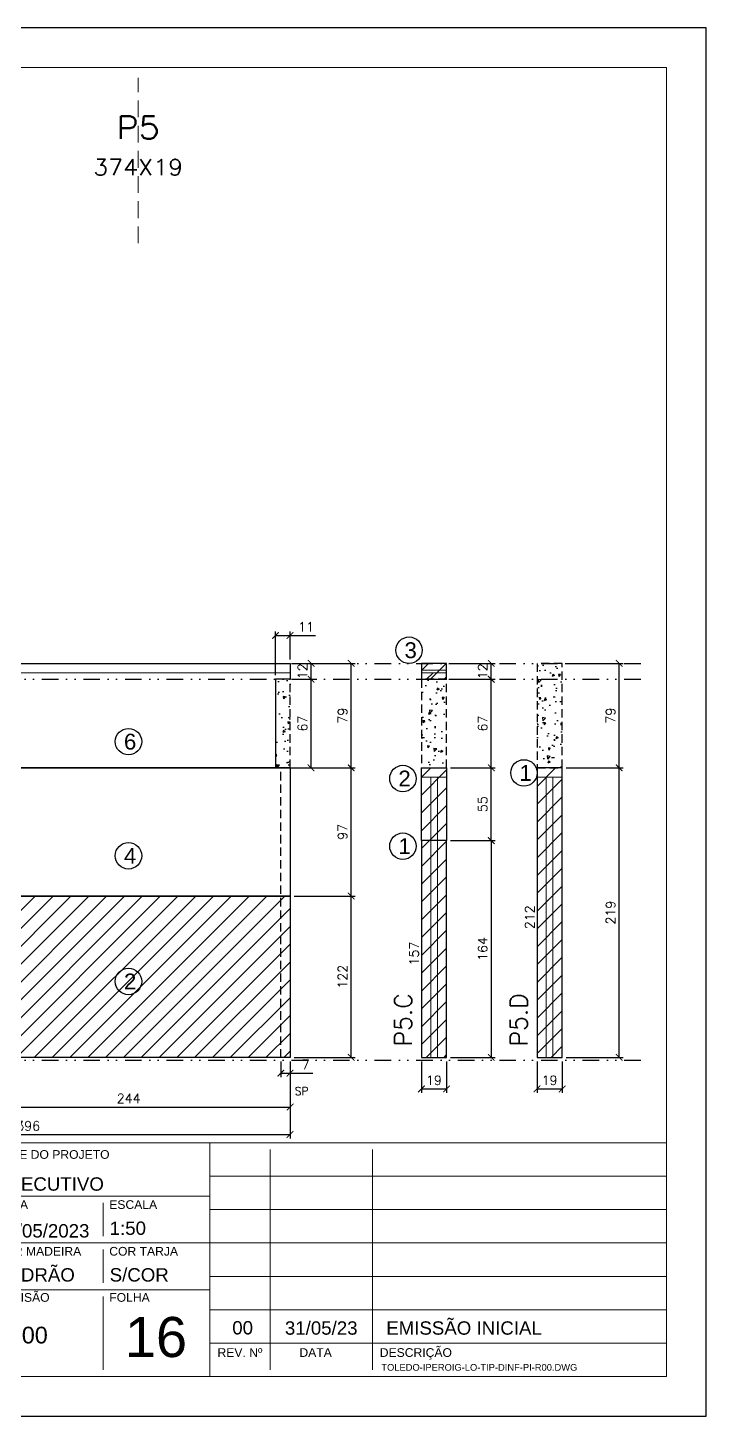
# Model space of a CAD drawing. Extents: x -23436 to 4767, y -3862 to 10024.
# Drawn here: x -19704 to -19191, y 4082 to 5132 of the extents above; entities that cross this region are included whole.
import ezdxf
from ezdxf.enums import TextEntityAlignment as Align

# ---------------------------------------------------------------- set-up
doc = ezdxf.new("R2010")
doc.units = 0
doc.header["$PDMODE"] = 2
doc.header["$PDSIZE"] = 10
doc.linetypes.add('DIVIDE2', pattern=[0.625, 0.25, -0.125, 0, -0.125, 0, -0.125])
doc.linetypes.add('HIDDEN', pattern=[9.525, 6.35, -3.175])
doc.layers.get('0').update_dxf_attribs({"lineweight": 13})
doc.layers.get('Defpoints').update_dxf_attribs({"lineweight": 13})
for name, color, linetype in [('Concreto', 250, 'HIDDEN'), ('Cota', 4, 'Continuous'), ('Cota Sarrafo', 180, 'Continuous'), ('MB Logo', 254, 'Continuous'), ('Nível', 160, 'Continuous'), ('Painéis', 30, 'Continuous'), ('Reaproveitamento', 252, 'Continuous'), ('Romaneio', 10, 'Continuous'), ('Sarrafo de Pressão', 42, 'HIDDEN'), ('Texto de Titulo', 7, 'Continuous'), ('Texto Qtd Sarr', 242, 'Continuous')]:
    doc.layers.add(name, color=color, linetype=linetype)
for name, color, linetype, lineweight in [('cotas', 4, 'Continuous', 13), ('FOLHA MB', 7, 'Continuous', 13), ('N° FOLHA', 5, 'Continuous', 13), ('Texto Seção', 7, 'Continuous', 15)]:
    doc.layers.add(name, color=color, linetype=linetype, lineweight=lineweight)
doc.layers.add('Laje_Perimetro', color=7, linetype='Continuous', plot=False)
doc.styles.add('ARIAL', font='arial.ttf', dxfattribs={"oblique": 15, "height": 25})
doc.styles.add('MB_C01', font='arial.ttf', dxfattribs={"height": 1.3})
doc.styles.add('MB_C02', font='arial.ttf', dxfattribs={"height": 2})
doc.styles.add('MB_C03', font='arial.ttf', dxfattribs={"height": 2.5})
doc.styles.add('MB_C04', font='arial.ttf', dxfattribs={"height": 6})
doc.styles.add('REGUA-120', font='ROMANS.shx', dxfattribs={"height": 15})
doc.styles.add('ROMANS', font='romans.shx')
doc.dimstyles.new('Cota Paínel', dxfattribs={"dimtxt": 7, "dimasz": 5, "dimexe": 3, "dimexo": 3, "dimgap": 3, "dimtad": 1, "dimdec": 1, "dimzin": 12, "dimdsep": 46, "dimtxsty": 'ROMANS', "dimblk": 'ARCHTICK', "dimcen": 0, "dimclrd": 4, "dimclre": 4, "dimclrt": 1, "dimadec": 1, "dimazin": 3, "dimtfac": 1, "dimtdec": 1, "dimtmove": 0, "dimatfit": 3, "dimldrblk": 'OBLIQUE', "dimfxl": 0, "dimtolj": 1, "dimtzin": 12, "dimarcsym": 0})
doc.dimstyles.new('PAINEL', dxfattribs={"dimtxt": 7, "dimasz": 5, "dimexe": 3, "dimexo": 3, "dimgap": 3, "dimtad": 1, "dimdec": 1, "dimzin": 12, "dimdsep": 46, "dimtxsty": 'ROMANS', "dimblk": 'ARCHTICK', "dimcen": 0, "dimclrd": 4, "dimclre": 4, "dimclrt": 1, "dimadec": 1, "dimazin": 3, "dimtfac": 1, "dimtdec": 1, "dimtmove": 0, "dimatfit": 3, "dimldrblk": 'OBLIQUE', "dimfxl": 0, "dimtolj": 1, "dimtzin": 12, "dimarcsym": 0})
doc.dimstyles.new('projeto2', dxfattribs={"dimtxt": 7, "dimasz": 5, "dimexe": 1.25, "dimexo": 2.5, "dimgap": 2, "dimtad": 1, "dimdec": 1, "dimdsep": 46, "dimtxsty": 'ROMANS', "dimblk": 'OBLIQUE', "dimcen": 10, "dimdle": 1, "dimse1": 1, "dimse2": 1, "dimsd1": 1, "dimsd2": 1, "dimclrd": 256, "dimclre": 256, "dimclrt": 1, "dimadec": 0, "dimazin": 0, "dimtfac": 1, "dimtdec": 1, "dimtmove": 0, "dimatfit": 3, "dimldrblk": 'OBLIQUE', "dimfxl": 0, "dimlwd": -1, "dimlwe": -1, "dimarcsym": 0})
pattern_1 = [(45, (-17942.374, -1150), (-6.735192, 6.735192), [])]

# ---------------------------------------------------------------- blocks, each defined once
blk = doc.blocks.new('A$C169d8357')
at = {"layer": 'FOLHA MB', "color": 1}
for p, q in [((1109.8, 356.7), (70, 356.7)), ((1109.8, 356.7), (1109.8, 179.9)), ((1455, 356.7), (1109.8, 356.7)), ((1155.3, 185), (1155.3, 351.7)), ((1232.6, 351.7), (1232.6, 185)), ((1455, 331.5), (1109.8, 331.5)), ((1109.8, 316.3), (948.2, 316.3)), ((1029, 311.3), (1029, 286)), ((1455, 306.2), (1109.8, 306.2)), ((1109.8, 281), (948.2, 281)), ((1029, 275.9), (1029, 250.7)), ((1455, 281), (1109.8, 281)), ((1455, 255.7), (1109.8, 255.7)), ((1109.8, 245.6), (948.2, 245.6)), ((1029, 240.6), (1029, 185)), ((1455, 230.4), (1109.8, 230.4)), ((1455, 205.2), (1109.8, 205.2))]:
    blk.add_line(p, q, dxfattribs=at)
for points in [[(0, 1199.9), (0, 149.9), (1485, 149.9), (1485, 1199.9)], [(70, 1169.9), (70, 179.9), (1455, 179.9), (1455, 1169.9)]]:
    blk.add_lwpolyline(points, close=True, dxfattribs=at)
at = {"layer": 'FOLHA MB', "color": 6, "style": 'MB_C01'}
for s, height, p in [('FASE DO PROJETO', 6.566, (947.8, 344.6)), ('DATA', 6.57, (947.8, 306.7)), ('ESCALA', 6.57, (1033.7, 306.7)), ('COR MADEIRA', 6.566, (947.8, 271.4)), ('COR TARJA', 6.57, (1033.7, 271.4)), ('REVISÃO', 6.57, (947.8, 236.5)), ('FOLHA', 6.57, (1033.7, 236.5))]:
    blk.add_text(s, height=height, dxfattribs=at).set_placement(p)
at = {"layer": 'FOLHA MB', "color": 5}
for s, height, style, p in [('EXECUTIVO', 10.1, 'MB_C02', (948.1, 320.5)), ('31/05/2023', 10.1, 'MB_C02', (948.1, 285.1)), ('1:50', 10.1, 'MB_C02', (1034, 287.1)), ('PADRÃO', 10.1, 'MB_C02', (948.1, 251.8)), ('S/COR', 10.1, 'MB_C02', (1034, 251.8)), ('00', 10.1, 'MB_C02', (1126.7, 211.8)), ('31/05/23', 10.1, 'MB_C02', (1166.5, 211.6)), ('EMISSÃO INICIAL', 10.102, 'MB_C02', (1243.1, 211.6)), ('00', 12.63, 'MB_C03', (967.6, 205))]:
    blk.add_text(s, height=height, dxfattribs=dict(at, style=style)).set_placement(p)
at = {"layer": 'FOLHA MB', "color": 6, "style": 'MB_C01'}
for s, p in [('REV. Nº', (1132.5, 198.1)), ('DATA', (1189.7, 198.1)), ('DESCRIÇÃO', (1265.5, 198.1))]:
    blk.add_text(s, height=6.57, dxfattribs=at).set_placement(p, align=Align.MIDDLE_CENTER)
at = {"layer": 'FOLHA MB', "insert": (1239.4, 189.4), "char_height": 5.051, "width": 210.818, "attachment_point": 1, "style": 'MB_C04'}
blk.add_mtext('TOLEDO-IPEROIG-LO-TIP-DINF-PI-R00.DWG', dxfattribs=at)
blk = doc.blocks.new('_ArchTick')
at = {"color": 0, "linetype": 'ByBlock', "const_width": 0.15}
blk.add_lwpolyline([(-0.5, -0.5), (0.5, 0.5)], dxfattribs=at)
blk = doc.blocks.new('*D3947')
at = {"layer": 'cotas', "color": 4, "lineweight": -2, "transparency": 16777216}
for p, q in [((-19297.3, 4651.6), (-19254.2, 4651.6)), ((-19257.2, 4572.6), (-19257.2, 4651.6)), ((-19297.3, 4572.6), (-19254.2, 4572.6))]:
    blk.add_line(p, q, dxfattribs=at)
at = {"layer": 'Defpoints', "color": 0, "transparency": 16777216}
for p in [(-19300.3, 4651.6), (-19257.2, 4651.6), (-19300.3, 4572.6)]:
    blk.add_point(p, dxfattribs=at)
at = {"layer": 'cotas', "color": 4, "lineweight": -2, "transparency": 16777216, "xscale": 5, "yscale": 5, "zscale": 5}
for p, rotation in [((-19257.2, 4651.6), 90), ((-19257.2, 4572.6), 270)]:
    blk.add_blockref('_ArchTick', p, dxfattribs=dict(at, rotation=rotation))
at = {"layer": 'cotas', "color": 1, "transparency": 16777216, "insert": (-19263.7, 4612.1), "char_height": 7, "attachment_point": 5, "rotation": 90, "style": 'ROMANS'}
blk.add_mtext('\\A1;79', dxfattribs=at)
blk = doc.blocks.new('_OBLIQUE')
at = {"color": 0, "linetype": 'ByBlock', "lineweight": -2}
for p, q in [((0, 0), (-1, 0)), ((-0.5, -0.5), (0.5, 0.5))]:
    blk.add_line(p, q, dxfattribs=at)
blk = doc.blocks.new('*D3948')
at = {"layer": 'cotas', "color": 4, "lineweight": -2, "transparency": 16777216}
for p, q in [((-19384.7, 4572.6), (-19350.9, 4572.6)), ((-19353.9, 4517.6), (-19353.9, 4572.6)), ((-19384.7, 4517.6), (-19350.9, 4517.6))]:
    blk.add_line(p, q, dxfattribs=at)
at = {"layer": 'Defpoints', "color": 0, "transparency": 16777216}
for p in [(-19387.7, 4572.6), (-19353.9, 4572.6), (-19387.7, 4517.6)]:
    blk.add_point(p, dxfattribs=at)
at = {"layer": 'cotas', "color": 4, "lineweight": -2, "transparency": 16777216, "xscale": 5, "yscale": 5, "zscale": 5}
for p, rotation in [((-19353.9, 4572.6), 90), ((-19353.9, 4517.6), 270)]:
    blk.add_blockref('_ArchTick', p, dxfattribs=dict(at, rotation=rotation))
at = {"layer": 'cotas', "color": 1, "transparency": 16777216, "insert": (-19360.4, 4545.1), "char_height": 7, "attachment_point": 5, "rotation": 90, "style": 'ROMANS'}
blk.add_mtext('\\A1;55', dxfattribs=at)
blk = doc.blocks.new('*D3949')
at = {"layer": 'cotas', "color": 4, "lineweight": -2, "transparency": 16777216}
for p, q in [((-19384.7, 4517.6), (-19350.9, 4517.6)), ((-19353.9, 4517.6), (-19353.9, 4353.6)), ((-19384.7, 4353.6), (-19350.9, 4353.6))]:
    blk.add_line(p, q, dxfattribs=at)
at = {"layer": 'Defpoints', "color": 0, "transparency": 16777216}
for p in [(-19387.7, 4517.6), (-19387.7, 4353.6), (-19353.9, 4353.6)]:
    blk.add_point(p, dxfattribs=at)
at = {"layer": 'cotas', "color": 4, "lineweight": -2, "transparency": 16777216, "xscale": 5, "yscale": 5, "zscale": 5}
for p, rotation in [((-19353.9, 4517.6), 90), ((-19353.9, 4353.6), 270)]:
    blk.add_blockref('_ArchTick', p, dxfattribs=dict(at, rotation=rotation))
at = {"layer": 'cotas', "color": 1, "transparency": 16777216, "insert": (-19360.4, 4435.6), "char_height": 7, "attachment_point": 5, "rotation": 90, "style": 'ROMANS'}
blk.add_mtext('\\A1;164', dxfattribs=at)
blk = doc.blocks.new('*D3952')
at = {"layer": 'Defpoints', "color": 0, "transparency": 16777216}
for p in [(-19406.7, 4510.6), (-19406.7, 4353.6), (-19406.7, 4353.6)]:
    blk.add_point(p, dxfattribs=at)
at = {"layer": 'Cota Sarrafo', "color": 1, "transparency": 16777216, "insert": (-19412.2, 4432.1), "char_height": 7, "attachment_point": 5, "rotation": 90, "style": 'ROMANS'}
blk.add_mtext('157', dxfattribs=at)
blk = doc.blocks.new('*D3953')
at = {"layer": 'Defpoints', "color": 0, "transparency": 16777216}
for p in [(-19319.3, 4565.6), (-19319.3, 4565.6), (-19319.3, 4353.6)]:
    blk.add_point(p, dxfattribs=at)
at = {"layer": 'Cota Sarrafo', "color": 1, "transparency": 16777216, "insert": (-19324.8, 4459.6), "char_height": 7, "attachment_point": 5, "rotation": 90, "style": 'ROMANS'}
blk.add_mtext('212', dxfattribs=at)
blk = doc.blocks.new('*D3954')
at = {"layer": 'cotas', "color": 4, "lineweight": -2, "transparency": 16777216}
for p, q in [((-19406.7, 4350.6), (-19406.7, 4326.8)), ((-19387.7, 4350.6), (-19387.7, 4326.8)), ((-19406.7, 4329.8), (-19387.7, 4329.8))]:
    blk.add_line(p, q, dxfattribs=at)
at = {"layer": 'Defpoints', "color": 0, "transparency": 16777216}
for p in [(-19406.7, 4353.6), (-19387.7, 4353.6), (-19387.7, 4329.8)]:
    blk.add_point(p, dxfattribs=at)
at = {"layer": 'cotas', "color": 4, "lineweight": -2, "transparency": 16777216, "xscale": 5, "yscale": 5, "zscale": 5, "rotation": 180}
blk.add_blockref('_ArchTick', (-19406.7, 4329.8), dxfattribs=at)
at = {"layer": 'cotas', "color": 4, "lineweight": -2, "transparency": 16777216, "xscale": 5, "yscale": 5, "zscale": 5}
blk.add_blockref('_ArchTick', (-19387.7, 4329.8), dxfattribs=at)
at = {"layer": 'cotas', "color": 1, "transparency": 16777216, "insert": (-19397.2, 4336.3), "char_height": 7, "attachment_point": 5, "style": 'ROMANS'}
blk.add_mtext('\\A1;19', dxfattribs=at)
blk = doc.blocks.new('*D3955')
at = {"layer": 'cotas', "color": 4, "lineweight": -2, "transparency": 16777216}
for p, q in [((-19319.3, 4350.6), (-19319.3, 4326.8)), ((-19300.3, 4350.6), (-19300.3, 4326.8)), ((-19319.3, 4329.8), (-19300.3, 4329.8))]:
    blk.add_line(p, q, dxfattribs=at)
at = {"layer": 'Defpoints', "color": 0, "transparency": 16777216}
for p in [(-19319.3, 4353.6), (-19300.3, 4353.6), (-19300.3, 4329.8)]:
    blk.add_point(p, dxfattribs=at)
at = {"layer": 'cotas', "color": 4, "lineweight": -2, "transparency": 16777216, "xscale": 5, "yscale": 5, "zscale": 5, "rotation": 180}
blk.add_blockref('_ArchTick', (-19319.3, 4329.8), dxfattribs=at)
at = {"layer": 'cotas', "color": 4, "lineweight": -2, "transparency": 16777216, "xscale": 5, "yscale": 5, "zscale": 5}
blk.add_blockref('_ArchTick', (-19300.3, 4329.8), dxfattribs=at)
at = {"layer": 'cotas', "color": 1, "transparency": 16777216, "insert": (-19309.8, 4336.3), "char_height": 7, "attachment_point": 5, "style": 'ROMANS'}
blk.add_mtext('\\A1;19', dxfattribs=at)
blk = doc.blocks.new('*D3958')
at = {"layer": 'cotas', "color": 4, "lineweight": -2, "transparency": 16777216}
for p, q in [((-19384.7, 4651.6), (-19350.9, 4651.6)), ((-19353.9, 4639.6), (-19353.9, 4651.6)), ((-19384.7, 4639.6), (-19350.9, 4639.6))]:
    blk.add_line(p, q, dxfattribs=at)
at = {"layer": 'Defpoints', "color": 0, "transparency": 16777216}
for p in [(-19387.7, 4651.6), (-19353.9, 4651.6), (-19387.7, 4639.6)]:
    blk.add_point(p, dxfattribs=at)
at = {"layer": 'cotas', "color": 4, "lineweight": -2, "transparency": 16777216, "xscale": 5, "yscale": 5, "zscale": 5}
for p, rotation in [((-19353.9, 4651.6), 90), ((-19353.9, 4639.6), 270)]:
    blk.add_blockref('_ArchTick', p, dxfattribs=dict(at, rotation=rotation))
at = {"layer": 'cotas', "color": 1, "transparency": 16777216, "insert": (-19360.4, 4645.6), "char_height": 7, "attachment_point": 5, "rotation": 90, "style": 'ROMANS'}
blk.add_mtext('\\A1;12', dxfattribs=at)
blk = doc.blocks.new('*D3959')
at = {"layer": 'cotas', "color": 4, "lineweight": -2, "transparency": 16777216}
for p, q in [((-19297.3, 4572.6), (-19254.2, 4572.6)), ((-19257.2, 4353.6), (-19257.2, 4572.6)), ((-19297.3, 4353.6), (-19254.2, 4353.6))]:
    blk.add_line(p, q, dxfattribs=at)
at = {"layer": 'Defpoints', "color": 0, "transparency": 16777216}
for p in [(-19300.3, 4572.6), (-19257.2, 4572.6), (-19300.3, 4353.6)]:
    blk.add_point(p, dxfattribs=at)
at = {"layer": 'cotas', "color": 4, "lineweight": -2, "transparency": 16777216, "xscale": 5, "yscale": 5, "zscale": 5}
for p, rotation in [((-19257.2, 4572.6), 90), ((-19257.2, 4353.6), 270)]:
    blk.add_blockref('_ArchTick', p, dxfattribs=dict(at, rotation=rotation))
at = {"layer": 'cotas', "color": 1, "transparency": 16777216, "insert": (-19263.7, 4463.1), "char_height": 7, "attachment_point": 5, "rotation": 90, "style": 'ROMANS'}
blk.add_mtext('\\A1;219', dxfattribs=at)
blk = doc.blocks.new('*D5068')
at = {"layer": 'cotas', "color": 4, "lineweight": -2, "transparency": 16777216}
for p, q in [((-19384.7, 4639.6), (-19350.9, 4639.6)), ((-19353.9, 4572.6), (-19353.9, 4639.6)), ((-19384.7, 4572.6), (-19350.9, 4572.6))]:
    blk.add_line(p, q, dxfattribs=at)
at = {"layer": 'Defpoints', "color": 0, "transparency": 16777216}
for p in [(-19387.7, 4639.6), (-19353.9, 4639.6), (-19387.7, 4572.6)]:
    blk.add_point(p, dxfattribs=at)
at = {"layer": 'cotas', "color": 4, "lineweight": -2, "transparency": 16777216, "xscale": 5, "yscale": 5, "zscale": 5}
for p, rotation in [((-19353.9, 4639.6), 90), ((-19353.9, 4572.6), 270)]:
    blk.add_blockref('_ArchTick', p, dxfattribs=dict(at, rotation=rotation))
at = {"layer": 'cotas', "color": 1, "transparency": 16777216, "insert": (-19360.4, 4606.1), "char_height": 7, "attachment_point": 5, "rotation": 90, "style": 'ROMANS'}
blk.add_mtext('\\A1;67', dxfattribs=at)
blk = doc.blocks.new('*D5152')
at = {"layer": 'cotas', "color": 4, "lineweight": -2, "transparency": 16777216}
for p, q in [((-19750, 4350.6), (-19750, 4313.1)), ((-19506, 4350.6), (-19506, 4313.1)), ((-19750, 4316.1), (-19506, 4316.1))]:
    blk.add_line(p, q, dxfattribs=at)
at = {"layer": 'Defpoints', "color": 0, "transparency": 16777216}
for p in [(-19750, 4353.6), (-19506, 4353.6), (-19506, 4316.1)]:
    blk.add_point(p, dxfattribs=at)
at = {"layer": 'cotas', "color": 4, "lineweight": -2, "transparency": 16777216, "xscale": 5, "yscale": 5, "zscale": 5, "rotation": 180}
blk.add_blockref('_ArchTick', (-19750, 4316.1), dxfattribs=at)
at = {"layer": 'cotas', "color": 4, "lineweight": -2, "transparency": 16777216, "xscale": 5, "yscale": 5, "zscale": 5}
blk.add_blockref('_ArchTick', (-19506, 4316.1), dxfattribs=at)
at = {"layer": 'cotas', "color": 1, "transparency": 16777216, "insert": (-19628, 4322.6), "char_height": 7, "attachment_point": 5, "style": 'ROMANS'}
blk.add_mtext('\\A1;244', dxfattribs=at)
blk = doc.blocks.new('*D5153')
at = {"layer": 'cotas', "color": 4, "lineweight": -2, "transparency": 16777216}
for p, q in [((-19503, 4475.6), (-19456.8, 4475.6)), ((-19459.8, 4353.6), (-19459.8, 4475.6)), ((-19503, 4353.6), (-19456.8, 4353.6))]:
    blk.add_line(p, q, dxfattribs=at)
at = {"layer": 'Defpoints', "color": 0, "transparency": 16777216}
for p in [(-19506, 4475.6), (-19459.8, 4475.6), (-19506, 4353.6)]:
    blk.add_point(p, dxfattribs=at)
at = {"layer": 'cotas', "color": 4, "lineweight": -2, "transparency": 16777216, "xscale": 5, "yscale": 5, "zscale": 5}
for p, rotation in [((-19459.8, 4475.6), 90), ((-19459.8, 4353.6), 270)]:
    blk.add_blockref('_ArchTick', p, dxfattribs=dict(at, rotation=rotation))
at = {"layer": 'cotas', "color": 1, "transparency": 16777216, "insert": (-19466.3, 4414.6), "char_height": 7, "attachment_point": 5, "rotation": 90, "style": 'ROMANS'}
blk.add_mtext('\\A1;122', dxfattribs=at)
blk = doc.blocks.new('*D5154')
at = {"layer": 'cotas', "color": 4, "lineweight": -2, "transparency": 16777216}
for p, q in [((-19902, 4350.6), (-19902, 4292.3)), ((-19506, 4350.6), (-19506, 4292.3)), ((-19902, 4295.3), (-19506, 4295.3))]:
    blk.add_line(p, q, dxfattribs=at)
at = {"layer": 'Defpoints', "color": 0, "transparency": 16777216}
for p in [(-19902, 4353.6), (-19506, 4353.6), (-19506, 4295.3)]:
    blk.add_point(p, dxfattribs=at)
at = {"layer": 'cotas', "color": 4, "lineweight": -2, "transparency": 16777216, "xscale": 5, "yscale": 5, "zscale": 5, "rotation": 180}
blk.add_blockref('_ArchTick', (-19902, 4295.3), dxfattribs=at)
at = {"layer": 'cotas', "color": 4, "lineweight": -2, "transparency": 16777216, "xscale": 5, "yscale": 5, "zscale": 5}
blk.add_blockref('_ArchTick', (-19506, 4295.3), dxfattribs=at)
at = {"layer": 'cotas', "color": 1, "transparency": 16777216, "insert": (-19704, 4301.8), "char_height": 7, "attachment_point": 5, "style": 'ROMANS'}
blk.add_mtext('\\A1;396', dxfattribs=at)
blk = doc.blocks.new('*D5155')
at = {"layer": 'Cota', "color": 4, "lineweight": -2, "transparency": 16777216}
for p, q in [((-19513, 4350.6), (-19513, 4338.7)), ((-19506, 4350.6), (-19506, 4338.7)), ((-19513, 4341.7), (-19506, 4341.7)), ((-19506, 4341.7), (-19488.8, 4341.7))]:
    blk.add_line(p, q, dxfattribs=at)
at = {"layer": 'Defpoints', "color": 0, "transparency": 16777216}
for p in [(-19513, 4353.6), (-19506, 4353.6), (-19506, 4341.7)]:
    blk.add_point(p, dxfattribs=at)
at = {"layer": 'Cota', "color": 4, "lineweight": -2, "transparency": 16777216, "xscale": 5, "yscale": 5, "zscale": 5, "rotation": 180}
blk.add_blockref('_ArchTick', (-19513, 4341.7), dxfattribs=at)
at = {"layer": 'Cota', "color": 4, "lineweight": -2, "transparency": 16777216, "xscale": 5, "yscale": 5, "zscale": 5}
blk.add_blockref('_ArchTick', (-19506, 4341.7), dxfattribs=at)
at = {"layer": 'Cota', "color": 1, "transparency": 16777216, "insert": (-19494.2, 4348.2), "char_height": 7, "attachment_point": 5, "style": 'ROMANS'}
blk.add_mtext('\\A1;7', dxfattribs=at)
blk = doc.blocks.new('*D5159')
at = {"layer": 'cotas', "color": 4, "lineweight": -2, "transparency": 16777216}
for p, q in [((-19503, 4651.6), (-19456.8, 4651.6)), ((-19459.8, 4572.6), (-19459.8, 4651.6)), ((-19503, 4572.6), (-19456.8, 4572.6))]:
    blk.add_line(p, q, dxfattribs=at)
at = {"layer": 'Defpoints', "color": 0, "transparency": 16777216}
for p in [(-19506, 4651.6), (-19459.8, 4651.6), (-19506, 4572.6)]:
    blk.add_point(p, dxfattribs=at)
at = {"layer": 'cotas', "color": 4, "lineweight": -2, "transparency": 16777216, "xscale": 5, "yscale": 5, "zscale": 5}
for p, rotation in [((-19459.8, 4651.6), 90), ((-19459.8, 4572.6), 270)]:
    blk.add_blockref('_ArchTick', p, dxfattribs=dict(at, rotation=rotation))
at = {"layer": 'cotas', "color": 1, "transparency": 16777216, "insert": (-19466.3, 4612.1), "char_height": 7, "attachment_point": 5, "rotation": 90, "style": 'ROMANS'}
blk.add_mtext('\\A1;79', dxfattribs=at)
blk = doc.blocks.new('*D5208')
at = {"layer": 'cotas', "color": 4, "lineweight": -2, "transparency": 16777216}
for p, q in [((-19517, 4642.6), (-19517, 4675.7)), ((-19517, 4672.7), (-19506, 4672.7)), ((-19506, 4654.6), (-19506, 4675.7)), ((-19506, 4672.7), (-19486.7, 4672.7))]:
    blk.add_line(p, q, dxfattribs=at)
at = {"layer": 'Defpoints', "color": 0, "transparency": 16777216}
for p in [(-19506, 4672.7), (-19506, 4651.6), (-19517, 4639.6)]:
    blk.add_point(p, dxfattribs=at)
at = {"layer": 'cotas', "color": 4, "lineweight": -2, "transparency": 16777216, "xscale": 5, "yscale": 5, "zscale": 5, "rotation": 180}
blk.add_blockref('_ArchTick', (-19517, 4672.7), dxfattribs=at)
at = {"layer": 'cotas', "color": 4, "lineweight": -2, "transparency": 16777216, "xscale": 5, "yscale": 5, "zscale": 5}
blk.add_blockref('_ArchTick', (-19506, 4672.7), dxfattribs=at)
at = {"layer": 'cotas', "color": 1, "transparency": 16777216, "insert": (-19493.8, 4679.2), "char_height": 7, "attachment_point": 5, "style": 'ROMANS'}
blk.add_mtext('\\A1;11', dxfattribs=at)
blk = doc.blocks.new('*D5209')
at = {"layer": 'cotas', "color": 4, "lineweight": -2, "transparency": 16777216}
for p, q in [((-19508.5, 4572.6), (-19456.8, 4572.6)), ((-19459.8, 4475.6), (-19459.8, 4572.6)), ((-19503, 4475.6), (-19456.8, 4475.6))]:
    blk.add_line(p, q, dxfattribs=at)
at = {"layer": 'Defpoints', "color": 0, "transparency": 16777216}
for p in [(-19511.5, 4572.6), (-19459.8, 4572.6), (-19506, 4475.6)]:
    blk.add_point(p, dxfattribs=at)
at = {"layer": 'cotas', "color": 4, "lineweight": -2, "transparency": 16777216, "xscale": 5, "yscale": 5, "zscale": 5}
for p, rotation in [((-19459.8, 4572.6), 90), ((-19459.8, 4475.6), 270)]:
    blk.add_blockref('_ArchTick', p, dxfattribs=dict(at, rotation=rotation))
at = {"layer": 'cotas', "color": 1, "transparency": 16777216, "insert": (-19466.3, 4524.1), "char_height": 7, "attachment_point": 5, "rotation": 90, "style": 'ROMANS'}
blk.add_mtext('\\A1;97', dxfattribs=at)
blk = doc.blocks.new('*D5210')
at = {"layer": 'cotas', "color": 4, "lineweight": -2, "transparency": 16777216}
for p, q in [((-19503, 4639.6), (-19487.1, 4639.6)), ((-19490.1, 4572.6), (-19490.1, 4639.6)), ((-19503, 4572.6), (-19487.1, 4572.6))]:
    blk.add_line(p, q, dxfattribs=at)
at = {"layer": 'Defpoints', "color": 0, "transparency": 16777216}
for p in [(-19506, 4639.6), (-19490.1, 4639.6), (-19506, 4572.6)]:
    blk.add_point(p, dxfattribs=at)
at = {"layer": 'cotas', "color": 4, "lineweight": -2, "transparency": 16777216, "xscale": 5, "yscale": 5, "zscale": 5}
for p, rotation in [((-19490.1, 4639.6), 90), ((-19490.1, 4572.6), 270)]:
    blk.add_blockref('_ArchTick', p, dxfattribs=dict(at, rotation=rotation))
at = {"layer": 'cotas', "color": 1, "transparency": 16777216, "insert": (-19496.6, 4606.1), "char_height": 7, "attachment_point": 5, "rotation": 90, "style": 'ROMANS'}
blk.add_mtext('\\A1;67', dxfattribs=at)
blk = doc.blocks.new('*D5211')
at = {"layer": 'cotas', "color": 4, "lineweight": -2, "transparency": 16777216}
for p, q in [((-19503, 4651.6), (-19487.1, 4651.6)), ((-19490.1, 4639.6), (-19490.1, 4651.6)), ((-19503, 4639.6), (-19487.1, 4639.6))]:
    blk.add_line(p, q, dxfattribs=at)
at = {"layer": 'Defpoints', "color": 0, "transparency": 16777216}
for p in [(-19506, 4651.6), (-19490.1, 4651.6), (-19506, 4639.6)]:
    blk.add_point(p, dxfattribs=at)
at = {"layer": 'cotas', "color": 4, "lineweight": -2, "transparency": 16777216, "xscale": 5, "yscale": 5, "zscale": 5}
for p, rotation in [((-19490.1, 4651.6), 90), ((-19490.1, 4639.6), 270)]:
    blk.add_blockref('_ArchTick', p, dxfattribs=dict(at, rotation=rotation))
at = {"layer": 'cotas', "color": 1, "transparency": 16777216, "insert": (-19496.6, 4645.6), "char_height": 7, "attachment_point": 5, "rotation": 90, "style": 'ROMANS'}
blk.add_mtext('\\A1;12', dxfattribs=at)
blk = doc.blocks.new('titulo1')
at = {"layer": 'Defpoints', "color": 252, "linetype": 'HIDDEN', "ltscale": 2}
blk.add_line((0, 0), (0, 125), dxfattribs=at)
at = {"layer": 'Defpoints', "style": 'ROMANS', "oblique": 15}
blk.add_attdef('FOLHA', text='', height=10, dxfattribs=at).set_placement((0, 15.6), align=Align.MIDDLE_CENTER)
at = {"layer": 'Texto Qtd Sarr', "color": 3, "style": 'ROMANS', "oblique": 15}
for tag, height, p in [('TITULO', 17, (0, 71.4)), ('SEÇÃO', 12, (0, 41.5))]:
    blk.add_attdef(tag, text='', height=height, dxfattribs=at).set_placement(p, align=Align.MIDDLE_CENTER)

msp = doc.modelspace()

# ---------------------------------------------------------------- hatches: boundary and pattern name
at = {"layer": 'Concreto'}
h = msp.add_hatch(dxfattribs=at)
h.set_pattern_fill('AR-CONC', color=256, scale=0.1, angle=180)
h.set_pattern_definition([(230, (-3170.02, -2351), (-18.218467, 1.593909), [1.905, -20.955]), (175, (-3170.02, -2351), (3.524342, -19.105685), [1.524, -16.764058]), (280.45144, (-3171.539, -2350.867), (-14.694125, -17.511775), [1.619, -17.809024]), (226.1842, (-3170.02, -2356.08), (-27.107904, 4.204233), [2.8575, -31.4325]), (276.63556, (-3172.28, -2355.73), (-23.740413, -24.742612), [2.428502, -26.71356]), (171.18415, (-3170.02, -2356.08), (-23.740413, -24.742612), [2.285997, -25.145973]), (201, (-3172.56, -2354.81), (-15.161439, 10.22652), [1.905, -20.955]), (146, (-3172.56, -2354.81), (-6.180203, -18.418797), [1.524, -16.764]), (251.45145, (-3173.824, -2353.958), (-21.341642, -8.192277), [1.619, -17.808994]), (217.5, (-3170.0204, -2351), (-0.3088603, -8.455504), [0, -16.5608, 0, -17.018, 0, -16.8275]), (187.5, (-3170.02, -2351), (-6.6819663, -10.0180575), [0, -9.7028, 0, -16.1798, 0, -6.4135]), (147.5, (-3164.356, -2351), (-13.5590595, 0.5728744), [0, -6.35, 0, -19.812, 0, -26.289]), (137.5, (-3161.816, -2351), (-14.812918, -2.542649), [0, -8.255, 0, -13.1572, 0, -18.669])])
h.paths.add_polyline_path([(-19319.269, 4572.55), (-19300.269, 4572.55), (-19300.269, 4651.55), (-19319.269, 4651.55)])
h = msp.add_hatch(dxfattribs=at)
h.set_pattern_fill('AR-CONC', color=256, scale=0.1, angle=180)
h.set_pattern_definition([(230, (-17942.374, -1150), (-18.218467, 1.59391), [1.905, -20.955]), (175, (-17942.374, -1150), (3.52434, -19.105685), [1.524, -16.76406]), (280.45144, (-17943.892, -1149.867), (-14.694125, -17.511775), [1.619, -17.809024]), (226.1842, (-17942.374, -1155.08), (-27.1079, 4.20423), [2.8575, -31.4325]), (276.63556, (-17944.633, -1154.73), (-23.74041, -24.74261), [2.4285, -26.71356]), (171.18415, (-17942.374, -1155.08), (-23.74041, -24.74261), [2.286, -25.14597]), (201, (-17944.914, -1153.81), (-15.16144, 10.22652), [1.905, -20.955]), (146, (-17944.914, -1153.81), (-6.1802, -18.418797), [1.524, -16.764]), (251.45145, (-17946.177, -1152.958), (-21.34164, -8.192277), [1.619, -17.808994]), (217.5, (-17942.374, -1150), (-0.30886, -8.455504), [0, -16.5608, 0, -17.018, 0, -16.8275]), (187.5, (-17942.374, -1150), (-6.681966, -10.018057), [0, -9.7028, 0, -16.1798, 0, -6.4135]), (147.5, (-17936.7095, -1150), (-13.5590595, 0.5728744), [0, -6.35, 0, -19.812, 0, -26.289]), (137.5, (-17934.17, -1150), (-14.812918, -2.54265), [0, -8.255, 0, -13.1572, 0, -18.669])])
h.paths.add_polyline_path([(-19516.992, 4572.55), (-19505.992, 4572.55), (-19505.992, 4639.55), (-19516.992, 4639.55)])
h = msp.add_hatch(dxfattribs=at)
h.set_pattern_fill('AR-CONC', color=256, scale=0.1, angle=180)
h.set_pattern_definition([(230, (-3180.926, -2300), (-18.218467, 1.593909), [1.905, -20.955]), (175, (-3180.926, -2300), (3.524342, -19.105685), [1.524, -16.764058]), (280.45144, (-3182.444, -2299.867), (-14.694125, -17.511775), [1.619, -17.809024]), (226.1842, (-3180.926, -2305.08), (-27.107904, 4.204233), [2.8575, -31.4325]), (276.63556, (-3183.185, -2304.73), (-23.740413, -24.742612), [2.428502, -26.71356]), (171.18415, (-3180.926, -2305.08), (-23.740413, -24.742612), [2.285997, -25.145973]), (201, (-3183.466, -2303.81), (-15.161439, 10.22652), [1.905, -20.955]), (146, (-3183.466, -2303.81), (-6.180203, -18.418797), [1.524, -16.764]), (251.45145, (-3184.73, -2302.958), (-21.341642, -8.192277), [1.619, -17.808994]), (217.5, (-3180.926, -2300), (-0.3088603, -8.455504), [0, -16.5608, 0, -17.018, 0, -16.8275]), (187.5, (-3180.926, -2300), (-6.6819663, -10.0180575), [0, -9.7028, 0, -16.1798, 0, -6.4135]), (147.5, (-3175.2615, -2300), (-13.5590595, 0.5728744), [0, -6.35, 0, -19.812, 0, -26.289]), (137.5, (-3172.722, -2300), (-14.812918, -2.542649), [0, -8.255, 0, -13.1572, 0, -18.669])])
h.paths.add_polyline_path([(-19406.651, 4572.55), (-19387.651, 4572.55), (-19387.651, 4639.55), (-19406.651, 4639.55)])
at = {"layer": 'Reaproveitamento'}
h = msp.add_hatch(dxfattribs=at)
h.set_pattern_fill('ANSI31', color=256, scale=3, style=0)
h.set_pattern_definition(pattern_1)
h.paths.add_polyline_path([(-19406.651, 4639.55), (-19387.651, 4639.55), (-19387.651, 4651.55), (-19406.651, 4651.55)])
h = msp.add_hatch(dxfattribs=at)
h.set_pattern_fill('ANSI31', color=256, scale=3, style=0)
h.set_pattern_definition([(45, (-4755.02, -1201), (-6.735192, 6.735192), [])])
h.paths.add_polyline_path([(-19387.651, 4639.55), (-19387.651, 4644.55), (-19406.651, 4644.55), (-19406.651, 4639.55)], flags=17)
h = msp.add_hatch(dxfattribs=at)
h.set_pattern_fill('ANSI31', color=256, scale=3, style=0)
h.set_pattern_definition(pattern_1)
h.paths.add_polyline_path([(-19406.651, 4572.55), (-19387.651, 4572.55), (-19387.651, 4517.55), (-19406.651, 4517.55)])
h = msp.add_hatch(dxfattribs=at)
h.set_pattern_fill('ANSI31', color=256, scale=3, style=0)
h.set_pattern_definition(pattern_1)
h.paths.add_polyline_path([(-19319.269, 4353.55), (-19300.269, 4353.55), (-19300.269, 4572.55), (-19319.269, 4572.55)])
h = msp.add_hatch(dxfattribs=at)
h.set_pattern_fill('ANSI31', color=256, scale=3, style=0)
h.set_pattern_definition(pattern_1)
h.paths.add_polyline_path([(-19406.651, 4353.55), (-19387.651, 4353.55), (-19387.651, 4517.55), (-19406.651, 4517.55)])
h = msp.add_hatch(dxfattribs=at)
h.set_pattern_fill('ANSI31', color=256, scale=3, style=0)
h.set_pattern_definition(pattern_1)
h.paths.add_polyline_path([(-19505.992, 4353.55), (-19749.992, 4353.55), (-19749.992, 4475.55), (-19505.992, 4475.55)])

# ---------------------------------------------------------------- linework, layer by layer
at = {"layer": 'Concreto'}
for points in [[(-19319.269, 4572.55), (-19300.269, 4572.55), (-19300.269, 4651.55), (-19319.269, 4651.55)], [(-19516.992, 4572.55), (-19505.992, 4572.55), (-19505.992, 4639.55), (-19516.992, 4639.55)], [(-19406.651, 4572.55), (-19387.651, 4572.55), (-19387.651, 4639.55), (-19406.651, 4639.55)]]:
    msp.add_lwpolyline(points, close=True, dxfattribs=at)
at = {"layer": 'cotas', "color": 50}
for p, q in [((-19894.992, 4651.55), (-19505.992, 4651.55)), ((-19505.992, 4651.55), (-19505.992, 4648.05)), ((-19406.651, 4651.55), (-19406.651, 4649.05)), ((-19406.651, 4651.55), (-19387.651, 4651.55)), ((-19387.651, 4651.55), (-19387.651, 4649.05)), ((-19894.992, 4644.55), (-19505.992, 4644.55)), ((-19505.992, 4644.55), (-19505.992, 4648.05)), ((-19406.651, 4646.55), (-19406.651, 4649.05)), ((-19406.651, 4646.55), (-19387.651, 4646.55)), ((-19387.651, 4644.55), (-19406.651, 4644.55)), ((-19406.651, 4644.55), (-19406.651, 4642.05)), ((-19406.651, 4639.55), (-19406.651, 4642.05)), ((-19387.651, 4646.55), (-19387.651, 4649.05)), ((-19387.651, 4644.55), (-19387.651, 4642.05)), ((-19387.651, 4639.55), (-19387.651, 4642.05)), ((-19387.651, 4639.55), (-19406.651, 4639.55)), ((-19406.651, 4572.55), (-19406.651, 4569.05)), ((-19406.651, 4572.55), (-19387.651, 4572.55)), ((-19406.651, 4565.55), (-19406.651, 4569.05)), ((-19387.651, 4572.55), (-19387.651, 4569.05)), ((-19387.651, 4565.55), (-19387.651, 4569.05)), ((-19319.269, 4572.55), (-19319.269, 4569.05)), ((-19319.269, 4572.55), (-19300.269, 4572.55)), ((-19319.269, 4565.55), (-19319.269, 4569.05)), ((-19300.269, 4572.55), (-19300.269, 4569.05)), ((-19300.269, 4565.55), (-19300.269, 4569.05)), ((-19406.651, 4565.55), (-19387.651, 4565.55)), ((-19406.651, 4353.55), (-19406.651, 4565.55)), ((-19406.651, 4565.55), (-19403.151, 4565.55)), ((-19399.651, 4565.55), (-19403.151, 4565.55)), ((-19399.651, 4353.55), (-19399.651, 4565.55)), ((-19394.651, 4565.55), (-19391.151, 4565.55)), ((-19394.651, 4565.55), (-19394.651, 4353.55)), ((-19387.651, 4565.55), (-19391.151, 4565.55)), ((-19387.651, 4565.55), (-19387.651, 4353.55)), ((-19319.269, 4565.55), (-19300.269, 4565.55)), ((-19319.269, 4353.55), (-19319.269, 4565.55)), ((-19319.269, 4565.55), (-19315.769, 4565.55)), ((-19312.269, 4565.55), (-19315.769, 4565.55)), ((-19312.269, 4353.55), (-19312.269, 4565.55)), ((-19307.269, 4565.55), (-19303.769, 4565.55)), ((-19307.269, 4565.55), (-19307.269, 4353.55)), ((-19300.269, 4565.55), (-19303.769, 4565.55)), ((-19300.269, 4565.55), (-19300.269, 4353.55)), ((-19406.651, 4353.55), (-19403.151, 4353.55)), ((-19399.651, 4353.55), (-19403.151, 4353.55)), ((-19394.651, 4353.55), (-19391.151, 4353.55)), ((-19387.651, 4353.55), (-19391.151, 4353.55)), ((-19319.269, 4353.55), (-19315.769, 4353.55)), ((-19312.269, 4353.55), (-19315.769, 4353.55)), ((-19307.269, 4353.55), (-19303.769, 4353.55)), ((-19300.269, 4353.55), (-19303.769, 4353.55))]:
    msp.add_line(p, q, dxfattribs=at)
at = {"layer": 'Laje_Perimetro'}
msp.add_lwpolyline([(-19191.377, 5132.259), (-20676.397, 5132.259), (-20676.397, 4082.259), (-19191.377, 4082.259)], close=True, dxfattribs=at)
at = {"layer": 'Nível', "linetype": 'DIVIDE2', "ltscale": 50}
for p, q in [((-20511.374, 4651.55), (-19236.202, 4651.55)), ((-20511.374, 4639.55), (-19236.202, 4639.55)), ((-20511.374, 4351.55), (-19236.202, 4351.55))]:
    msp.add_line(p, q, dxfattribs=at)
at = {"layer": 'Painéis', "color": 32, "true_color": 0xcd6928}
msp.add_line((-19300.269, 4572.55), (-19319.269, 4572.55), dxfattribs=at)
for points in [[(-19749.992, 4572.55), (-19749.992, 4651.55), (-19505.992, 4651.55), (-19505.992, 4639.55), (-19516.992, 4639.55), (-19516.992, 4572.55), (-19505.992, 4572.55), (-19505.992, 4572.55)], [(-19406.651, 4639.55), (-19387.651, 4639.55), (-19387.651, 4651.55), (-19406.651, 4651.55)], [(-19749.992, 4572.55), (-19505.992, 4572.55), (-19505.992, 4475.55), (-19749.992, 4475.55)], [(-19406.651, 4572.55), (-19387.651, 4572.55), (-19387.651, 4517.55), (-19406.651, 4517.55)], [(-19319.269, 4353.55), (-19300.269, 4353.55), (-19300.269, 4572.55), (-19319.269, 4572.55)], [(-19406.651, 4353.55), (-19387.651, 4353.55), (-19387.651, 4517.55), (-19406.651, 4517.55)], [(-19505.992, 4353.55), (-19749.992, 4353.55), (-19749.992, 4475.55), (-19505.992, 4475.55)]]:
    msp.add_lwpolyline(points, close=True, dxfattribs=at)
at = {"layer": 'Romaneio'}
for centre in [(-19416.061, 4661.55), (-19628.176, 4592.405), (-19329.169, 4568.762), (-19420.691, 4564.51), (-19628.176, 4506.068), (-19420.691, 4513.347), (-19628.176, 4411.032)]:
    msp.add_circle(centre, 10, dxfattribs=at)
at = {"layer": 'Sarrafo de Pressão'}
msp.add_line((-19512.992, 4353.55), (-19512.992, 4572.55), dxfattribs=at)

# ---------------------------------------------------------------- block references
at = {"layer": 'MB Logo'}
msp.add_blockref('A$C169d8357', (-20676.397, 3932.321), dxfattribs=at)
at = {"layer": 'Texto Seção'}
ref = msp.add_blockref('titulo1', (-19620.843, 4969.312), dxfattribs=at)
ref.add_attrib('TITULO', 'P5', dxfattribs={"layer": 'Texto de Titulo', "color": 7, "height": 17, "style": 'ROMANS', "width": 1.1}).set_placement((-19620.843, 5056.812), align=Align.MIDDLE_CENTER)
ref.add_attrib('SEÇÃO', '374X19', dxfattribs={"layer": 'Texto de Titulo', "color": 7, "height": 12, "style": 'ROMANS', "width": 1.1}).set_placement((-19620.843, 5026.812), align=Align.MIDDLE_CENTER)

# ---------------------------------------------------------------- texts
at = {"layer": 'N° FOLHA', "color": 5, "style": 'MB_C04'}
msp.add_text('16', height=30.3061, dxfattribs=at).set_placement((-19630.93, 4127.003))
at = {"layer": 'Romaneio', "color": 0, "style": 'ARIAL'}
for s, p in [('3', (-19414.808, 4661.55)), ('6', (-19626.924, 4592.405)), ('2', (-19419.439, 4564.51)), ('1', (-19327.916, 4568.762)), ('1', (-19419.439, 4513.347)), ('4', (-19626.924, 4506.068)), ('2', (-19626.924, 4411.032))]:
    msp.add_text(s, height=12, dxfattribs=at).set_placement(p, align=Align.MIDDLE_CENTER)
at = {"layer": 'Texto Seção', "char_height": 13, "width": 285.32988, "attachment_point": 7, "rotation": 90, "style": 'REGUA-120'}
for s, insert in [('P5.C', (-19413.964, 4361.936)), ('P5.D', (-19326.583, 4361.936))]:
    msp.add_mtext(s, dxfattribs=dict(at, insert=insert))
at = {"layer": 'Texto Seção', "insert": (-19491.981, 4325.123), "char_height": 6, "attachment_point": 9, "style": 'ROMANS'}
msp.add_mtext('SP', dxfattribs=at)

# ---------------------------------------------------------------- dimensions: what is measured, and where the dimension line sits
at = {"layer": 'Cota'}
dim = msp.add_linear_dim(base=(-19505.992, 4341.693), p1=(-19512.992, 4353.55), p2=(-19505.992, 4353.55), angle=180, dimstyle='Cota Paínel', dxfattribs=at)
dim.commit()
dim.dimension.update_dxf_attribs({"geometry": '*D5155', "text_midpoint": (-19494.159, 4341.693), "dimtype": 160})
at = {"layer": 'Cota Sarrafo'}
for base, p1, p2, picture, middle in [((-19319.269, 4565.55), (-19319.269, 4353.55), (-19319.269, 4565.55), '*D3953', (-19324.769, 4459.55)), ((-19406.651, 4353.55), (-19406.651, 4510.55), (-19406.651, 4353.55), '*D3952', (-19412.151, 4432.05))]:
    dim = msp.add_linear_dim(base=base, p1=p1, p2=p2, angle=90, dimstyle='projeto2', dxfattribs=at)
    dim.commit()
    dim.dimension.update_dxf_attribs({"geometry": picture, "text_midpoint": middle})
at = {"layer": 'cotas', "color": 2}
dim = msp.add_linear_dim(base=(-19505.992, 4672.7), p1=(-19516.992, 4639.55), p2=(-19505.992, 4651.55), dimstyle='PAINEL', override={"dimarcsym": 2}, dxfattribs=at)
dim.commit()
dim.dimension.update_dxf_attribs({"geometry": '*D5208', "text_midpoint": (-19493.826, 4679.2)})
for base, p1, p2, picture, middle in [((-19459.753, 4651.55), (-19505.992, 4572.55), (-19505.992, 4651.55), '*D5159', (-19466.253, 4612.05)), ((-19490.092, 4639.55), (-19505.992, 4572.55), (-19505.992, 4639.55), '*D5210', (-19496.592, 4606.05)), ((-19353.892, 4639.55), (-19387.651, 4572.55), (-19387.651, 4639.55), '*D5068', (-19360.392, 4606.05)), ((-19459.753, 4572.55), (-19505.992, 4475.55), (-19511.492, 4572.55), '*D5209', (-19466.253, 4524.05))]:
    dim = msp.add_linear_dim(base=base, p1=p1, p2=p2, angle=90, dimstyle='PAINEL', override={"dimarcsym": 2}, dxfattribs=at)
    dim.commit()
    dim.dimension.update_dxf_attribs({"geometry": picture, "text_midpoint": middle})
dim = msp.add_linear_dim(base=(-19490.092, 4651.55), p1=(-19505.992, 4639.55), p2=(-19505.992, 4651.55), angle=90, dimstyle='PAINEL', override={"dimarcsym": 2}, dxfattribs=at)
dim.commit()
dim.dimension.update_dxf_attribs({"geometry": '*D5211', "text_midpoint": (-19490.092, 4645.55), "dimtype": 160})
at = {"layer": 'cotas'}
dim = msp.add_linear_dim(base=(-19353.892, 4651.55), p1=(-19387.651, 4639.55), p2=(-19387.651, 4651.55), angle=90, dimstyle='PAINEL', override={"dimarcsym": 2}, dxfattribs=at)
dim.commit()
dim.dimension.update_dxf_attribs({"geometry": '*D3958', "text_midpoint": (-19353.892, 4645.55), "dimtype": 160})
for base, p1, p2, picture, middle in [((-19257.185, 4651.55), (-19300.269, 4572.55), (-19300.269, 4651.55), '*D3947', (-19263.685, 4612.05)), ((-19353.892, 4572.55), (-19387.651, 4517.55), (-19387.651, 4572.55), '*D3948', (-19360.392, 4545.05)), ((-19257.185, 4572.55), (-19300.269, 4353.55), (-19300.269, 4572.55), '*D3959', (-19263.685, 4463.05)), ((-19353.892, 4353.55), (-19387.651, 4517.55), (-19387.651, 4353.55), '*D3949', (-19360.392, 4435.55)), ((-19459.753, 4475.55), (-19505.992, 4353.55), (-19505.992, 4475.55), '*D5153', (-19466.253, 4414.55))]:
    dim = msp.add_linear_dim(base=base, p1=p1, p2=p2, angle=90, dimstyle='PAINEL', override={"dimarcsym": 2}, dxfattribs=at)
    dim.commit()
    dim.dimension.update_dxf_attribs({"geometry": picture, "text_midpoint": middle})
for base, p1, p2, picture, middle in [((-19505.992, 4295.309), (-19901.992, 4353.55), (-19505.992, 4353.55), '*D5154', (-19703.992, 4301.809)), ((-19505.992, 4316.093), (-19749.992, 4353.55), (-19505.992, 4353.55), '*D5152', (-19627.992, 4322.593)), ((-19387.651, 4329.784), (-19406.651, 4353.55), (-19387.651, 4353.55), '*D3954', (-19397.151, 4336.284)), ((-19300.269, 4329.784), (-19319.269, 4353.55), (-19300.269, 4353.55), '*D3955', (-19309.769, 4336.284))]:
    dim = msp.add_linear_dim(base=base, p1=p1, p2=p2, dimstyle='PAINEL', override={"dimarcsym": 2}, dxfattribs=at)
    dim.commit()
    dim.dimension.update_dxf_attribs({"geometry": picture, "text_midpoint": middle})

doc.saveas('drawing.dxf')
